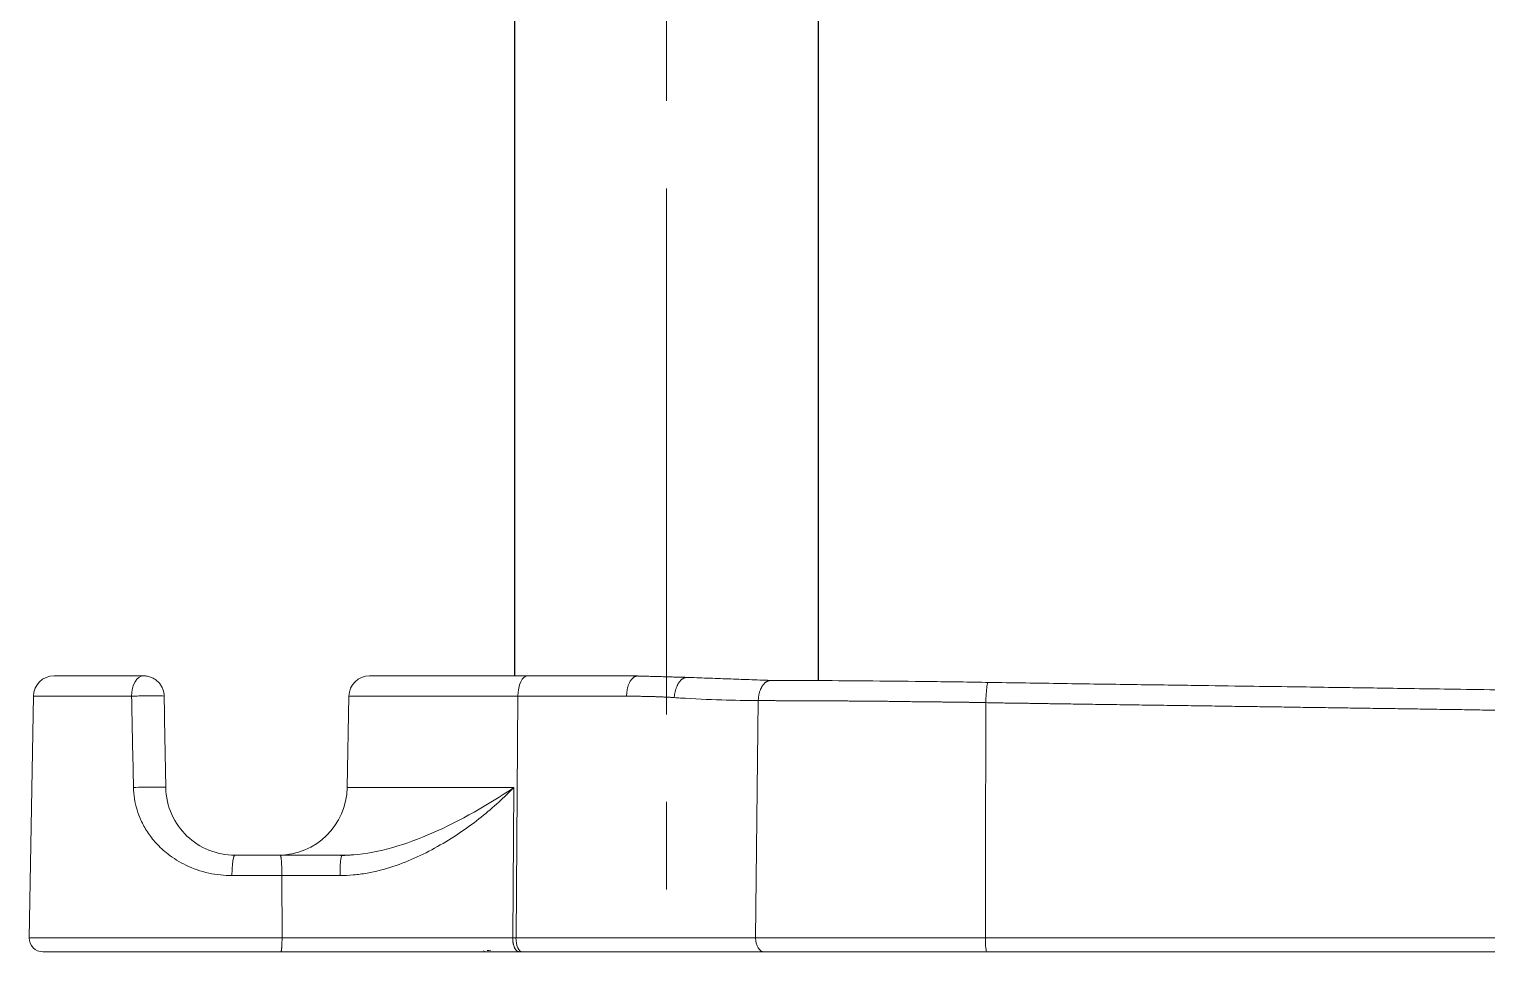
# Model space of a CAD drawing. Extents: x 0 to 3160, y 0 to 2315.
# Drawn here: x 1086.1 to 1191.7, y 644.1 to 711 of the extents above; entities that cross this region are included whole.
import ezdxf

# ---------------------------------------------------------------- set-up
doc = ezdxf.new("R2010")
doc.units = 0
doc.header["$LTSCALE"] = 4
doc.header["$MEASUREMENT"] = 0
doc.linetypes.add('CENTER2', pattern=[28.575, 19.05, -3.175, 3.175, -3.175])
doc.layers.add('1', color=7, linetype='CONTINUOUS', true_color=0xffffff)
doc.layers.add('Cneter', color=1, linetype='CENTER2', lineweight=13)
doc.layers.add('DEF_LAYER_ASSEM_MEMBER', color=7, linetype='CONTINUOUS')

msp = doc.modelspace()

# ---------------------------------------------------------------- linework, layer by layer
at = {"layer": '1', "color": 7, "linetype": 'Continuous', "lineweight": 18}
for p, q in [((1086.43, 662.64), (1086.12, 645.13)), ((1109.28, 662.64), (1109.16, 656.03)), ((1104.36, 644.12), (1087.12, 644.12)), ((1121.62, 644.12), (1121.85, 644.12)), ((1139.38, 644.12), (1121.85, 644.12))]:
    msp.add_line(p, q, dxfattribs=at)
at = {"layer": '1', "color": 7, "linetype": 'Continuous', "lineweight": 13}
for p, q in [((1086.43, 662.64), (1093.54, 662.64)), ((1121.53, 662.64), (1109.28, 662.64)), ((1121.39, 645.13), (1121.53, 662.64)), ((1129.4, 662.64), (1121.53, 662.64)), ((1138.94, 662.33), (1138.74, 645.13)), ((1121.24, 656.03), (1109.16, 656.03)), ((1121.15, 645.13), (1121.24, 656.03)), ((1104.43, 649.64), (1100.81, 649.64)), ((1104.43, 649.64), (1104.44, 645.13)), ((1086.12, 645.13), (1104.44, 645.13)), ((1121.39, 645.13), (1121.15, 645.13)), ((1138.74, 645.13), (1121.39, 645.13)), ((1200.64, 645.13), (1155.39, 645.13))]:
    msp.add_line(p, q, dxfattribs=at)
at = {"layer": '1', "color": 7, "linetype": 'Continuous', "lineweight": 18}
for centre, radius, start, end in [((1087.93, 662.62), 1.5, 90, 179), ((1110.78, 662.62), 1.5, 90, 179), ((1087.12, 645.12), 1, 179, 270)]:
    msp.add_arc(centre, radius, start, end, dxfattribs=at)
at = {"layer": '1', "color": 7, "linetype": 'Continuous', "lineweight": 18, "extrusion": (0, 0, -1)}
msp.add_arc((-1104.16, 656.12), 5, 181, 270, dxfattribs=at)
at = {"layer": '1', "color": 7, "linetype": 'Continuous', "lineweight": 13}
for centre, major_axis, ratio, start_param, end_param in [((1094.4, 662.62), (0, -1.5), 0.573305, 3.141593, 4.694936), ((1122.23, 662.62), (0, -1.5), 0.46791, 3.141593, 4.694936), ((1121.85, 645.12), (0, 1), 0.46791, 1.553343, 3.141593)]:
    msp.add_ellipse(centre, major_axis=major_axis, ratio=ratio, start_param=start_param, end_param=end_param, dxfattribs=at)
at = {"layer": '1', "color": 7, "linetype": 'Continuous', "lineweight": 18}
for centre, major_axis, ratio, start_param, end_param in [((1104.36, 645.12), (0, 1), 0.078482, 4.712389, 4.729842), ((1121.62, 645.12), (0, -1), 0.478188, 4.694936, 4.712389), ((1139.38, 645.12), (0, 1), 0.641445, 1.553343, 1.570796), ((1139.38, 645.12), (0, 1), 0.641445, 1.570796, 3.141593)]:
    msp.add_ellipse(centre, major_axis=major_axis, ratio=ratio, start_param=start_param, end_param=end_param, dxfattribs=at)
for points, degree, knots in [([(1094.4, 664.12), (1093.96, 664.12), (1093.09, 664.12), (1091.71, 664.12), (1090.59, 664.12), (1089.73, 664.12), (1089, 664.12), (1088.35, 664.12), (1088.02, 664.12), (1087.94, 664.12), (1087.93, 664.12), (1087.93, 664.12)], 3, [0, 0, 0, 0, 0.11238, 0.224622, 0.39743, 0.484195, 0.571153, 0.736132, 0.897017, 0.957162, 1, 1, 1, 1]), ([(1095.9, 662.64), (1095.9, 662.74), (1095.89, 662.84), (1095.85, 663.03), (1095.82, 663.12), (1095.74, 663.3), (1095.7, 663.38), (1095.59, 663.54), (1095.52, 663.62), (1095.39, 663.75), (1095.31, 663.82), (1095.15, 663.92), (1095.06, 663.97), (1094.88, 664.04), (1094.79, 664.07), (1094.6, 664.11), (1094.5, 664.12), (1094.4, 664.12)], 3, [0, 0, 0, 0, 0.125, 0.125, 0.25, 0.25, 0.375, 0.375, 0.5, 0.5, 0.625, 0.625, 0.75, 0.75, 0.875, 0.875, 1, 1, 1, 1]), ([(1110.78, 664.12), (1110.78, 664.12), (1110.96, 664.12), (1111.15, 664.12), (1111.53, 664.12), (1111.92, 664.12), (1112.5, 664.12), (1113.09, 664.12), (1114.63, 664.12), (1115.57, 664.12), (1116.51, 664.12), (1117.59, 664.12), (1118.65, 664.12), (1119.83, 664.12), (1120.98, 664.12), (1122.23, 664.12)], 2, [0, 0, 0, 0.124888, 0.124888, 0.249904, 0.249904, 0.37492, 0.37492, 0.499936, 0.624952, 0.624952, 0.749968, 0.749968, 0.874984, 0.874984, 1, 1, 1]), ([(1155.67, 663.64), (1154.21, 663.67), (1151.35, 663.71), (1147.18, 663.75), (1143.28, 663.78), (1140.92, 663.79), (1139.8, 663.79)], 3, [0, 0, 0, 0, 0.250107, 0.500037, 0.75002, 1, 1, 1, 1]), ([(1200.61, 663.07), (1199.27, 663.05), (1196.66, 663.03), (1192.92, 663.1), (1189.54, 663.15), (1186.62, 663.19), (1184.16, 663.23), (1182.09, 663.26), (1179.97, 663.29), (1177.44, 663.33), (1174.22, 663.37), (1170.37, 663.43), (1165.9, 663.49), (1160.89, 663.56), (1157.38, 663.62), (1155.57, 663.64)], 3, [0, 0, 0, 0, 0.088928, 0.173916, 0.248924, 0.313698, 0.368233, 0.412542, 0.451697, 0.509269, 0.580781, 0.66622, 0.765596, 0.878901, 1, 1, 1, 1]), ([(1101.02, 651.12), (1099.71, 651.12), (1098.46, 651.64), (1096.65, 653.38), (1096.04, 654.65), (1096.02, 656.03)], 3, [0, 0, 0, 0, 0.5, 0.5, 1, 1, 1, 1]), ([(1108.79, 651.12), (1108.42, 651.12), (1108.05, 651.12), (1107.49, 651.12), (1107.31, 651.12), (1106.93, 651.12), (1106.75, 651.12), (1106.37, 651.12), (1106.19, 651.12), (1105.81, 651.12), (1105.63, 651.12), (1105.06, 651.12), (1104.69, 651.12), (1104.31, 651.12)], 3, [0, 0, 0, 0, 0.25, 0.25, 0.375, 0.375, 0.5, 0.5, 0.625, 0.625, 0.75, 0.75, 1, 1, 1, 1]), ([(1121.62, 644.12), (1119.94, 644.12), (1117.51, 644.12), (1115.47, 644.12), (1113.21, 644.12), (1110.95, 644.12), (1108.82, 644.12), (1106.28, 644.12), (1104.36, 644.12)], 2, [0, 0, 0, 0.25, 0.25, 0.5, 0.5, 0.75, 0.75, 1, 1, 1]), ([(1119.56, 644.23), (1119.47, 644.23), (1119.38, 644.22), (1119.31, 644.22), (1119.31, 644.22)], 3, [0, 0, 0, 0, 0.918813, 1, 1, 1, 1]), ([(1155.48, 644.12), (1153.27, 644.12), (1151.12, 644.12), (1148.96, 644.12), (1146.92, 644.12), (1144.88, 644.12), (1141.08, 644.12), (1139.38, 644.12)], 2, [0, 0, 0, 0.25, 0.25, 0.5, 0.5, 0.75, 1, 1, 1])]:
    msp.add_open_spline(points, degree=degree, knots=knots, dxfattribs=at)
for points, degree in [([(1122.23, 664.12), (1126.33, 664.12), (1130.22, 664.12)], 2), ([(1133.74, 664.01), (1130.11, 664.11)], 1), ([(1139.8, 663.79), (1133.72, 664.01)], 1), ([(1096.02, 656.03), (1095.98, 658.23), (1095.94, 660.44), (1095.9, 662.64)], 3), ([(1101.02, 651.12), (1102.66, 651.12), (1104.31, 651.12)], 2), ([(1109.63, 651.15), (1108.68, 651.09)], 1), ([(1108.76, 651.09), (1108.77, 651.11), (1108.78, 651.12), (1108.79, 651.12)], 3), ([(1109.55, 651.14), (1109.3, 651.13), (1109.04, 651.12), (1108.79, 651.12)], 3), ([(1119.07, 644.18), (1119.06, 644.17), (1119.06, 644.17), (1119.05, 644.17)], 3), ([(1200.63, 644.12), (1178.01, 644.12), (1155.48, 644.12)], 2)]:
    msp.add_open_spline(points, degree=degree, dxfattribs=at)
at = {"layer": '1', "color": 7, "linetype": 'Continuous', "lineweight": 13}
for points, weights in [([(1130.22, 664.12), (1129.74, 664.12), (1129.4, 663.5), (1129.4, 662.64)], [1.13244126475, 0.933568573986, 0.958665054801, 1.20773070719]), ([(1133.72, 664.01), (1133.24, 663.94), (1132.9, 663.34), (1132.85, 662.54)], [1.09881087072, 0.936664549826, 0.974076960585, 1.211048103]), ([(1139.8, 663.79), (1139.28, 663.71), (1138.95, 663.11), (1138.94, 662.33)], [1.10171685499, 0.940090912895, 0.971080136402, 1.19468452552]), ([(1104.31, 651.12), (1104.38, 651.12), (1104.43, 650.51), (1104.43, 649.64)], [1.16737171634, 0.944209421207, 0.944209427887, 1.16737173638]), ([(1104.44, 645.12), (1104.44, 644.53), (1104.4, 644.12), (1104.36, 644.12)], [1.16737183136, 0.941420879892, 0.94424423316, 1.17584189117]), ([(1121.62, 644.12), (1121.35, 644.12), (1121.15, 644.53), (1121.15, 645.12)], [1.17584189116, 0.944244233247, 0.941420879897, 1.16737183111]), ([(1155.39, 645.12), (1155.39, 645.12), (1155.39, 645.13), (1155.39, 645.13)], [1.16738276534, 1.17017174422, 1.17299557616, 1.17585426116])]:
    msp.add_rational_spline(points, weights, degree=3, dxfattribs=at)
for points, knots in [([(1155.57, 663.64), (1155.54, 663.62), (1155.52, 663.53), (1155.46, 663.07), (1155.43, 662.59), (1155.42, 662.18)], [0, 0, 0, 0, 0.37719, 0.37719, 1, 1, 1, 1]), ([(1094.4, 662.67), (1094.33, 662.67), (1094.25, 662.66), (1094.1, 662.66), (1094.02, 662.66), (1093.88, 662.65), (1093.81, 662.65), (1093.67, 662.65), (1093.61, 662.65), (1093.54, 662.64)], [0, 0, 0, 0, 0.25, 0.25, 0.5, 0.5, 0.75, 0.75, 1, 1, 1, 1]), ([(1132.85, 662.54), (1132.83, 662.55), (1132.77, 662.55), (1132.68, 662.56), (1132.6, 662.56), (1132.51, 662.57), (1132.42, 662.57), (1132.33, 662.58), (1132.24, 662.58), (1132.14, 662.58), (1132.05, 662.59), (1131.95, 662.59), (1131.86, 662.6), (1131.76, 662.6), (1131.66, 662.6), (1131.56, 662.61), (1131.46, 662.61), (1131.35, 662.62), (1131.25, 662.62), (1131.11, 662.62), (1130.93, 662.63), (1130.72, 662.63), (1130.5, 662.63), (1130.29, 662.64), (1130.07, 662.64), (1129.85, 662.64), (1129.62, 662.64), (1129.47, 662.64), (1129.4, 662.64)], [0, 0, 0, 0, 0.024738, 0.049827, 0.075267, 0.101059, 0.127202, 0.153697, 0.180543, 0.207742, 0.235292, 0.263194, 0.291449, 0.320056, 0.349015, 0.378327, 0.407991, 0.438008, 0.468377, 0.499099, 0.559714, 0.620899, 0.682654, 0.74498, 0.807877, 0.871346, 0.935386, 1, 1, 1, 1]), ([(1132.85, 662.54), (1133, 662.53), (1134.16, 662.46), (1136.21, 662.36), (1138.07, 662.33), (1138.94, 662.33)], [0, 0, 0, 0, 0.070567, 0.557688, 1, 1, 1, 1]), ([(1155.42, 662.18), (1155.39, 662.18), (1155.34, 662.18), (1155.26, 662.18), (1155.17, 662.18), (1155.09, 662.18), (1155, 662.18), (1154.91, 662.19), (1154.82, 662.19), (1154.73, 662.19), (1154.64, 662.19), (1154.54, 662.19), (1154.45, 662.19), (1154.35, 662.19), (1154.25, 662.2), (1154.14, 662.2), (1154.04, 662.2), (1153.94, 662.2), (1153.83, 662.2), (1153.72, 662.2), (1153.61, 662.21), (1153.5, 662.21), (1153.38, 662.21), (1153.27, 662.21), (1153.15, 662.21), (1153.03, 662.21), (1152.91, 662.22), (1152.79, 662.22), (1152.66, 662.22), (1152.54, 662.22), (1152.41, 662.22), (1152.28, 662.22), (1152.15, 662.23), (1152.02, 662.23), (1151.88, 662.23), (1151.75, 662.23), (1151.61, 662.23), (1151.47, 662.23), (1151.33, 662.24), (1151.19, 662.24), (1151.04, 662.24), (1150.58, 662.24), (1149.79, 662.25), (1148.7, 662.27), (1147.62, 662.28), (1146.86, 662.28), (1146.4, 662.29), (1146.23, 662.29), (1146.07, 662.29), (1145.91, 662.29), (1145.75, 662.29), (1145.59, 662.29), (1145.43, 662.3), (1145.27, 662.3), (1145.11, 662.3), (1144.95, 662.3), (1144.79, 662.3), (1144.64, 662.3), (1144.48, 662.3), (1144.32, 662.3), (1144.17, 662.3), (1144.01, 662.31), (1143.86, 662.31), (1143.7, 662.31), (1143.55, 662.31), (1143.39, 662.31), (1143.24, 662.31), (1143.09, 662.31), (1142.94, 662.31), (1142.78, 662.31), (1142.63, 662.31), (1142.48, 662.31), (1142.33, 662.32), (1142.18, 662.32), (1142.04, 662.32), (1141.89, 662.32), (1141.74, 662.32), (1141.59, 662.32), (1141.45, 662.32), (1141.3, 662.32), (1141.16, 662.32), (1141.01, 662.32), (1140.87, 662.32), (1140.73, 662.32), (1140.59, 662.32), (1140.45, 662.32), (1140.3, 662.32), (1140.16, 662.32), (1140.02, 662.33), (1139.89, 662.33), (1139.75, 662.33), (1139.61, 662.33), (1139.47, 662.33), (1139.34, 662.33), (1139.2, 662.33), (1139.07, 662.33), (1138.98, 662.33), (1138.94, 662.33)], [0, 0, 0, 0, 0.004418, 0.008935, 0.013548, 0.01826, 0.023069, 0.027975, 0.03298, 0.038082, 0.043281, 0.048579, 0.053974, 0.059466, 0.065057, 0.070745, 0.076532, 0.082416, 0.088398, 0.094478, 0.100657, 0.106934, 0.11331, 0.119784, 0.126357, 0.133028, 0.139799, 0.146669, 0.153639, 0.160708, 0.167876, 0.175144, 0.182511, 0.189976, 0.197541, 0.205204, 0.212965, 0.220824, 0.228781, 0.236835, 0.244987, 0.253236, 0.316448, 0.379555, 0.442611, 0.505686, 0.515441, 0.525194, 0.534943, 0.54469, 0.554434, 0.564177, 0.573917, 0.583656, 0.593393, 0.60313, 0.612865, 0.622599, 0.632332, 0.642063, 0.651793, 0.661521, 0.671248, 0.680973, 0.690695, 0.700415, 0.710134, 0.719849, 0.729562, 0.739273, 0.748981, 0.758685, 0.768387, 0.778086, 0.787781, 0.797473, 0.807161, 0.816846, 0.826526, 0.836203, 0.845876, 0.855545, 0.865209, 0.874869, 0.884525, 0.894176, 0.903822, 0.913463, 0.9231, 0.932731, 0.942357, 0.951978, 0.961594, 0.971204, 0.980808, 0.990407, 1, 1, 1, 1]), ([(1155.42, 662.18), (1155.5, 662.17), (1155.68, 662.17), (1155.93, 662.17), (1156.18, 662.16), (1156.43, 662.16), (1156.68, 662.15), (1156.92, 662.15), (1157.15, 662.15), (1157.39, 662.14), (1157.62, 662.14), (1157.85, 662.13), (1158.07, 662.13), (1158.29, 662.13), (1158.51, 662.13), (1158.72, 662.12), (1158.93, 662.12), (1159.14, 662.12), (1159.34, 662.11), (1159.54, 662.11), (1159.74, 662.11), (1160.05, 662.1), (1160.61, 662.1), (1161.54, 662.08), (1162.86, 662.06), (1164.49, 662.04), (1166.28, 662.01), (1168.09, 661.99), (1169.85, 661.96), (1171.57, 661.94), (1173.24, 661.91), (1174.87, 661.89), (1176.45, 661.87), (1178.03, 661.84), (1179.61, 661.82), (1181.23, 661.8), (1182.85, 661.77), (1184.46, 661.75), (1186.08, 661.73), (1187.69, 661.7), (1189.03, 661.68), (1190.08, 661.67), (1190.83, 661.65), (1191.58, 661.64), (1192.3, 661.63), (1193, 661.62), (1193.69, 661.61), (1194.37, 661.6), (1195.02, 661.59), (1195.66, 661.58), (1196.28, 661.57), (1196.89, 661.57), (1197.47, 661.57), (1198.04, 661.57), (1198.6, 661.57), (1199.13, 661.57), (1199.65, 661.58), (1200.15, 661.58), (1200.48, 661.59), (1200.64, 661.59)], [0, 0, 0, 0, 0.005734, 0.011391, 0.01697, 0.022471, 0.027896, 0.033243, 0.038513, 0.043705, 0.04882, 0.053859, 0.05882, 0.063704, 0.068511, 0.073242, 0.077895, 0.082471, 0.086971, 0.091394, 0.09574, 0.10001, 0.112115, 0.132808, 0.162091, 0.199965, 0.240999, 0.281018, 0.320023, 0.358016, 0.394995, 0.43096, 0.46591, 0.499847, 0.53555, 0.571253, 0.606956, 0.642659, 0.678362, 0.714063, 0.749762, 0.766881, 0.78362, 0.799978, 0.815957, 0.831558, 0.846781, 0.861628, 0.876099, 0.890197, 0.90392, 0.91727, 0.930243, 0.942839, 0.955049, 0.966869, 0.978299, 0.989342, 1, 1, 1, 1]), ([(1093.68, 656.03), (1094.12, 656.05), (1094.74, 656.06), (1095.7, 656.06), (1096.02, 656.05), (1096.02, 656.03)], [0, 0, 0, 0, 0.5, 0.5, 1, 1, 1, 1]), ([(1100.81, 649.64), (1100.53, 649.65), (1099.97, 649.67), (1098.82, 649.86), (1097.5, 650.32), (1096.24, 651.1), (1095.33, 651.94), (1094.68, 652.78), (1094.22, 653.6), (1093.92, 654.41), (1093.73, 655.21), (1093.69, 655.76), (1093.68, 656.03)], [0, 0, 0, 0, 0.077708, 0.155642, 0.323564, 0.469714, 0.584126, 0.682085, 0.774357, 0.850231, 0.92593, 1, 1, 1, 1]), ([(1121.24, 656.03), (1120.88, 655.67), (1120.12, 654.93), (1118.86, 653.85), (1117.45, 652.81), (1115.38, 651.5), (1113.09, 650.42), (1110.91, 649.86), (1109.62, 649.67), (1108.96, 649.65), (1108.64, 649.64)], [0, 0, 0, 0, 0.108889, 0.226015, 0.349271, 0.475845, 0.734675, 0.866341, 0.934729, 1, 1, 1, 1]), ([(1121.24, 656.03), (1119.37, 654.78), (1117.38, 653.62), (1113.46, 651.92), (1111.52, 651.28), (1109.55, 651.14)], [0, 0, 0, 0, 0.530513, 0.530513, 1, 1, 1, 1]), ([(1100.81, 649.64), (1100.82, 650.04), (1100.84, 650.47), (1100.92, 651.01), (1100.98, 651.12), (1101.02, 651.12)], [0, 0, 0, 0, 0.5, 0.5, 1, 1, 1, 1]), ([(1108.64, 649.64), (1108.64, 649.99), (1108.65, 650.4), (1108.71, 650.91), (1108.74, 651.04), (1108.76, 651.09)], [0, 0, 0, 0, 0.563886, 0.563886, 1, 1, 1, 1]), ([(1108.64, 649.64), (1107.97, 649.64), (1106.59, 649.64), (1105.18, 649.64), (1104.43, 649.64)], [0, 0, 0, 0, 0.481878, 1, 1, 1, 1]), ([(1121.15, 645.13), (1121, 645.13), (1120.62, 645.13), (1119.98, 645.13), (1119.2, 645.13), (1118.32, 645.13), (1117.32, 645.13), (1116.18, 645.13), (1114.93, 645.13), (1113.61, 645.13), (1112.26, 645.13), (1110.95, 645.13), (1109.71, 645.13), (1108.56, 645.13), (1107.54, 645.13), (1106.6, 645.13), (1105.76, 645.13), (1105.04, 645.13), (1104.61, 645.13), (1104.44, 645.13)], [0, 0, 0, 0, 0.030408, 0.074952, 0.12434, 0.17893, 0.239853, 0.309062, 0.384899, 0.464292, 0.544168, 0.621859, 0.695081, 0.761583, 0.820532, 0.874264, 0.923674, 0.968598, 1, 1, 1, 1]), ([(1155.39, 645.13), (1155.12, 645.13), (1154.56, 645.13), (1153.73, 645.13), (1152.91, 645.13), (1152.1, 645.13), (1151.29, 645.13), (1150.49, 645.13), (1149.69, 645.13), (1148.9, 645.13), (1148.08, 645.13), (1147.2, 645.13), (1146.24, 645.13), (1145.17, 645.13), (1144.02, 645.13), (1142.77, 645.13), (1141.45, 645.13), (1140.09, 645.13), (1139.19, 645.13), (1138.74, 645.13)], [0, 0, 0, 0, 0.044321, 0.092213, 0.137258, 0.181892, 0.227089, 0.272366, 0.317474, 0.362457, 0.40884, 0.458993, 0.515285, 0.579112, 0.650033, 0.727404, 0.812072, 0.905356, 1, 1, 1, 1]), ([(1155.48, 644.12), (1155.46, 644.12), (1155.44, 644.21), (1155.4, 644.6), (1155.39, 644.88), (1155.39, 645.12)], [0, 0, 0, 0, 0.5, 0.5, 1, 1, 1, 1])]:
    msp.add_open_spline(points, degree=3, knots=knots, dxfattribs=at)
for points in [[(1093.68, 656.03), (1093.63, 658.23), (1093.59, 660.44), (1093.54, 662.64)], [(1095.9, 662.64), (1095.9, 662.67), (1095.19, 662.68), (1094.4, 662.67)], [(1155.39, 645.13), (1155.4, 650.81), (1155.41, 656.5), (1155.42, 662.18)]]:
    msp.add_open_spline(points, degree=3, dxfattribs=at)
at = {"layer": 'Cneter', "lineweight": 5, "ltscale": 0.5}
msp.add_line((1132.3, 547.03), (1132.3, 1078.45), dxfattribs=at)
at = {"layer": 'DEF_LAYER_ASSEM_MEMBER', "color": 7, "linetype": 'Continuous'}
for p, q in [((1121.3, 664.12), (1121.3, 797.81)), ((1143.3, 663.78), (1143.3, 798.19))]:
    msp.add_line(p, q, dxfattribs=at)

doc.saveas('drawing.dxf')
